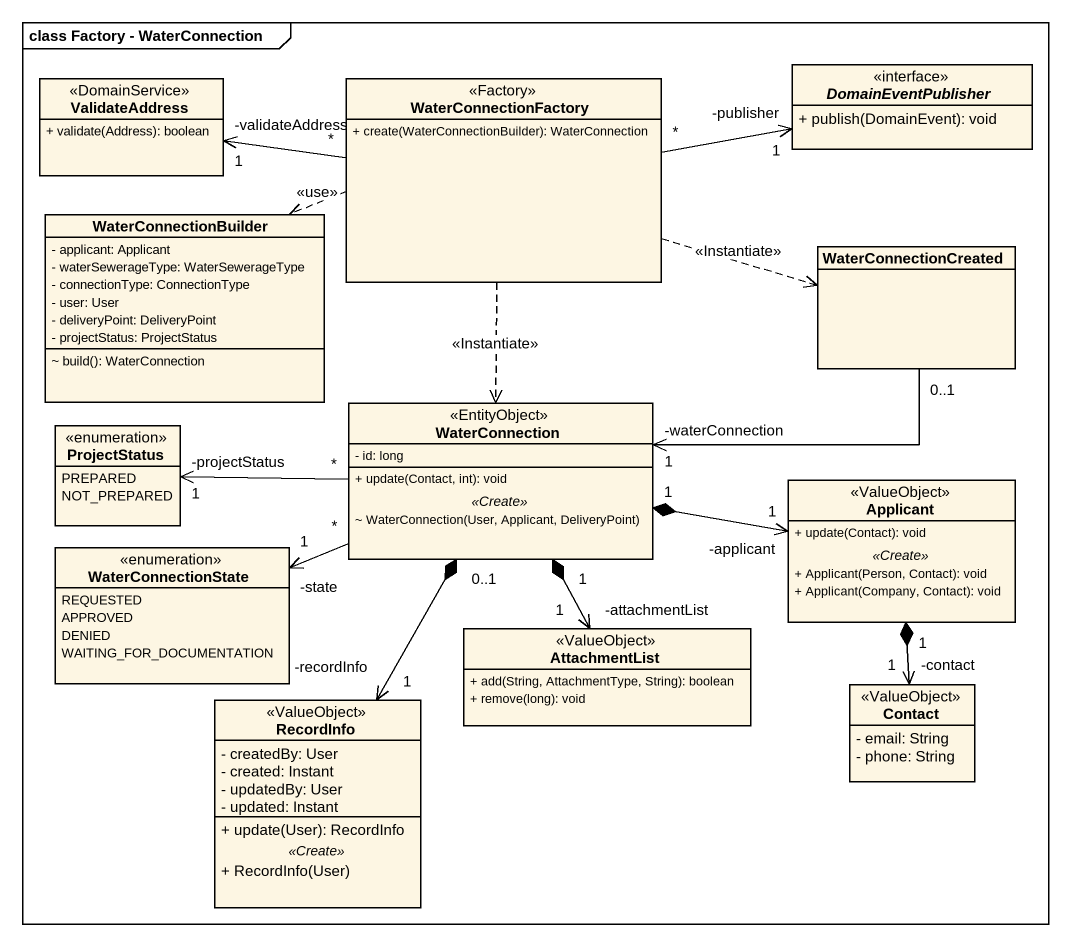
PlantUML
@startuml
mainframe class Factory - WaterConnection
hide circle
hide empty members
skinparam classAttributeIconSize 0
class ValidateAddress <<DomainService>> {
  + validate(Address): boolean
}
class WaterConnectionFactory <<Factory>> {
  + create(WaterConnectionBuilder): WaterConnection
}
interface DomainEventPublisher {
  + publish(DomainEvent): void
}
class WaterConnectionBuilder {
  - applicant: Applicant
  - waterSewerageType: WaterSewerageType
  - connectionType: ConnectionType
  - user: User
  - deliveryPoint: DeliveryPoint
  - projectStatus: ProjectStatus
  ~ build(): WaterConnection
}
class WaterConnectionCreated
enum ProjectStatus {
  PREPARED
  NOT_PREPARED
}
class WaterConnection <<EntityObject>> {
  - id: long
  --
  + update(Contact, int): void
  .. <<Create>> ..
  ~ WaterConnection(User, Applicant, DeliveryPoint)
}
class Applicant <<ValueObject>> {
  + update(Contact): void
  .. <<Create>> ..
  + Applicant(Person, Contact): void
  + Applicant(Company, Contact): void
}
enum WaterConnectionState {
  REQUESTED
  APPROVED
  DENIED
  WAITING_FOR_DOCUMENTATION
}
class AttachmentList <<ValueObject>> {
  + add(String, AttachmentType, String): boolean
  + remove(long): void
}
class RecordInfo <<ValueObject>> {
  - createdBy: User
  - created: Instant
  - updatedBy: User
  - updated: Instant
  --
  + update(User): RecordInfo
  .. <<Create>> ..
  + RecordInfo(User)
}
class Contact <<ValueObject>> {
  - email: String
  - phone: String
}
WaterConnectionFactory "*" -left-> "-validateAddress\n1" ValidateAddress
WaterConnectionFactory "*" -right-> "-publisher\n1" DomainEventPublisher
WaterConnectionFactory .left.> WaterConnectionBuilder : <<use>>
WaterConnectionFactory .right.> WaterConnectionCreated : <<Instantiate>>
WaterConnectionFactory ..> WaterConnection : <<Instantiate>>
WaterConnectionCreated "0..1" -left-> "-waterConnection\n1" WaterConnection
WaterConnection "*" -left-> "-projectStatus\n1" ProjectStatus
WaterConnection "1" *-right-> "-applicant\n1" Applicant
WaterConnection "*" -left-> "-state\n1" WaterConnectionState
WaterConnection "1" *--> "-attachmentList\n1" AttachmentList
WaterConnection "0..1" *--> "-recordInfo\n1" RecordInfo
Applicant "1" *--> "-contact\n1" Contact
@enduml
